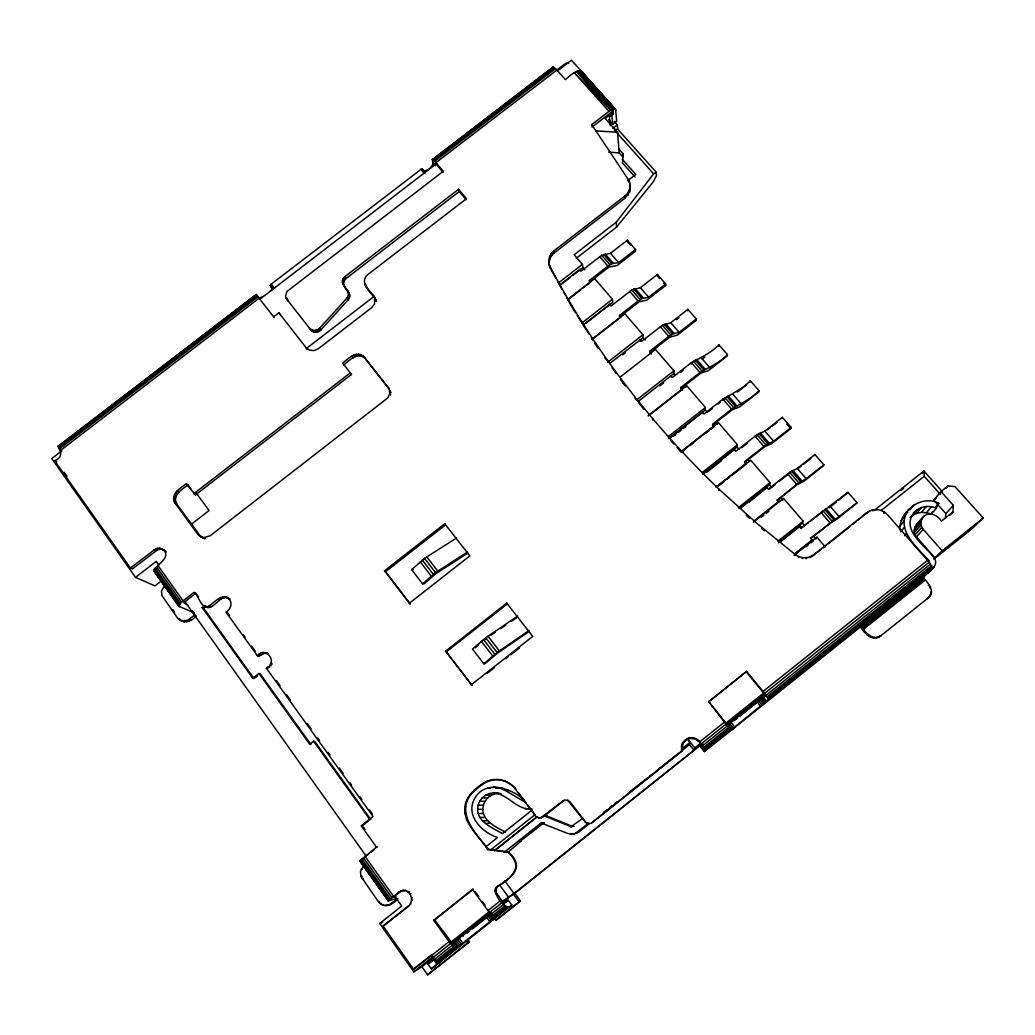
<?xml version="1.0" encoding="UTF-8"?>
<svg xmlns="http://www.w3.org/2000/svg" width="1035" height="1035" viewBox="0 0 1035 1035"><rect width="100%" height="100%" fill="white"/><g stroke="black" fill="none" stroke-linecap="round" stroke-linejoin="round"><path stroke-width="1.5" d="M671.12 377.025L671.12 375.718L672.543 377.361L691.393 362.625C700.993 357.23 710.929 353.233 718.859 344.759L727.398 354.513L727.23 355.885L708.251 370.737L700.824 373.143L681.03 388.578L681.056 387.297L699.945 372.522C709.518 367.063 719.454 362.936 727.398 354.513M431.375 968.902L437.093 964.335L433.652 959.484L427.934 964.051L431.375 968.902L511.808 905.043L508.327 900.308L503.929 902.688L502.35 901.265L496.063 892.403L495.726 889.802L497.589 886.439C512.752 877.24 524.939 866.851 508.638 852.128L487.537 849.463C479.606 835.853 462.865 824.3 464.909 806.757C466.06 796.885 473.707 789.938 481.404 784.556C491.69 776.276 507.978 778.553 515.805 789.11L510.721 784.452L505.261 781.244L499.193 779.601M508.638 852.128L488.261 849.308C477.07 834.857 456.112 814.364 470.498 794.958C478.144 786.898 487.899 778.216 499.853 779.73M675.312 375.123L673.901 373.48L673.914 370.828L655.53 349.455L619.81 377.374M130.423 568.06L155.793 548.757L159.662 548.162L165.018 550.555L161.525 549.119L157.682 549.727L132.402 568.952L130.423 568.06L54.609 460.64C62.449 458.169 61.738 451.286 58.051 446.227L256.24 294.522L259.203 298.041L262.592 296.877M413.56 969.239L432.1 954.658L413.56 969.239L383.092 926.066L408.295 906.052C414.841 901.33 410.688 889.35 402.421 890.605L405.604 890.307L404.556 890.617M203.52 537.721L210.144 535.794L387.918 397.802L389.755 393.572L389.225 389.121L364.346 357.23C357.618 349.532 347.941 358.472 342.753 363.233L351.486 374.45L195.408 494.963L186.404 483.863C180.4 487.653 169.624 494.782 175.187 503.243L197.814 534.422L205.24 538.73L199.367 536.039M374.657 297.562L374.528 304.031L371.707 307.615L318.288 348.756L314.058 350.606L309.581 350.205L306.075 347.657L307.382 349.325L278.894 312.842L273.615 316.891M270.187 291.055C274.818 289.231 268.867 286.281 271.067 284.289L421.038 169.339L422.267 168.977L424.078 171.267L429.059 169.274L432.966 164.462L432.358 159.377L435.981 162.624L443.29 171.28L286.954 291.469L285.518 296.152L286.708 299.102L310.849 329.945C313.307 333.076 318.366 332.791 320.889 329.906L348.058 299.943C355.38 291.611 335.573 284.379 345.03 276.513L458.544 189.314L466.487 198.694L367.852 274.534C359.016 281.636 369.741 292.077 374.618 297.562M349.39 293.41C346 289.515 340.295 282.93 346.195 278.428L459.294 191.514L458.544 189.314M682.44 390.234L681.056 387.297M687.835 310.823L687.887 309.349L670.758 322.7L662.374 325.288L641.622 341.33L640.225 339.713L640.316 341.11M201.1 537.062L176.985 504.368C171.448 495.946 182.186 488.843 188.163 485.053L190.88 488.779M696.283 318.948L696.206 320.41L677.356 335.12L669.723 337.203L650.058 352.469L650.006 351.098L668.752 336.466L672.621 333.969L679.128 332.339L696.283 318.948L687.887 309.349M310.849 329.945L309.556 328.211C312.027 331.355 317.098 331.071 319.634 328.16L346.906 298.106L348.523 294.949L347.385 290.072M949.677 515.43L952.924 511.976L953.364 505.365L940.97 491.509L948.008 485.92L954.982 486.605L983.25 518.03L970.778 529.791L933.88 559.198M945.472 518.419L945.809 513.58L953.364 505.365M702.429 413.521L702.532 412.318L669.645 438.103M707.371 412.447L705.223 409.938L705.43 407.492L686.748 385.757L648.57 415.643M270.368 285.556C273.809 292.478 275.426 287.665 271.067 284.289M718.717 346.143L718.859 344.759M634.96 176.959L622.527 162.987L622.928 153.581L618.878 149.053M610.249 125.675L609.473 116.942L612.914 114.29L612.992 110.926L592.02 127.059L591.748 124.614L608.981 111.353L612.306 109.361L615.553 109.412L616.705 121.069L612.642 124.2L608.632 119.724M612.914 114.29L612.992 110.926M531.783 810.314L502.492 833.576C491.974 827.754 474.146 820.47 478.222 805.062C480.563 795.333 491.638 790.74 500.746 793.819M505.688 832.192C495.597 826.939 479.554 819.565 483.41 805.269C485.324 797.765 493.229 792.137 500.966 793.819M718.898 490.474L719.079 489.245C651.507 424.479 593.456 349.558 550.025 266.538C547.295 261.208 549.197 254.468 553.854 250.884L625.101 195.783C630.005 192.044 631.699 184.722 628.219 179.469L591.748 124.614M734.255 450.639L734.449 449.526L735.911 451.234L757.077 434.674L764.865 431.09L782.356 417.325L791.167 427.416L790.805 428.581L771.567 443.73L764.567 446.81L744.501 462.567M860.059 626.291C864.186 633.213 873.01 642.826 881.134 635.477C873.747 641.131 865.803 633.653 862.155 627.288C863.695 622.798 861.521 626.977 858.494 628.504L705.314 750.97L704.434 751.552L700.811 747.011C702.92 733.595 676.437 736.428 682.337 750.815L591.037 823.33L588.19 823.718L585.836 822.721L567.736 800.327L570.156 801.944L585.254 821.751L588.19 823.718M703.037 473.771L737.062 447.004L737.463 444.765L718.471 422.668L681.625 451.583M750.116 382.044L750.349 380.751L759.03 390.661L758.759 391.929L739.65 406.936L732.431 409.666L712.507 425.269M682.376 750.569L682.777 743.234L688.081 738.291L695.106 738.68L699.272 741.784L695.404 738.472L690.5 737.722C684.704 738.537 680.293 744.877 682.376 750.569L592.124 822.67M550.025 266.538L550.465 268.518C547.748 263.2 549.637 256.486 554.281 252.915L625.269 198.008L629.616 192.057L630.147 186.274M880.345 636.15L928.279 597.855L927.308 598.657C936.352 592.46 928.434 583.352 923.453 577.711C927.541 571.773 940.712 565.912 933.622 557.14C924.721 545.432 901.11 530.205 913.607 512.985C919.041 506.438 928.744 504.757 936.339 508.288L938.797 503.282C920.995 494.174 899.661 511.368 899.661 529.804M983.25 518.03L942.173 550.775L934.877 557.813L916.467 536.919C909.894 529.338 919.015 521.239 924.164 516.077C930.025 511.406 937.982 515.43 941.384 521.161L952.924 511.976M942.173 550.775L923.22 529.338C920.438 526.207 919.986 521.304 922.457 517.862M745.963 464.275L744.721 461.494L765.926 444.882L773.65 441.208L791.167 427.416M511.808 905.043C506.374 913.349 490.279 891.083 496.903 886.736C512.118 877.499 524.357 867.071 508.004 852.284M929.339 563.596L929.145 560.711C917.269 547.981 894.124 528.587 908.898 509.453M364.048 865.182L360.439 871.535L360.956 876.477L378.487 901.77C383.61 909.04 393.403 904.228 397.983 898.897M680.862 751.436L689.439 744.605L690.047 742.393L687.266 738.899M782.02 418.528L782.356 417.325M377.594 846.979L376.442 847.122L361.189 825.801L373.027 816.46L266.357 668.196C278.35 662.736 266.099 645.284 257.366 655.698L225.992 612.099C230.986 609.576 233.082 602.072 228.321 598.295L229.964 599.097C222.085 592.434 214.491 602.461 208.462 606.497C200.505 608.606 199.082 595.642 194.05 592.292L181.539 602.098L178.964 606.29L194.192 612.914M823.86 464.767L806.213 478.7L796.652 484.302L777.026 500.5L797.235 484.574L804.014 481.133L823.394 465.828L823.86 464.767L814.881 454.52L797.286 468.415L789.705 472.348L768.397 489.102L766.909 487.356L748.926 502.324M739.184 508.56L769.432 484.69L770.04 482.659L750.724 460.2L716.893 486.838M932.224 568.927L931.539 565.783L929.158 562.199L887.59 514.796C882.454 508.961 872.958 507.849 866.787 512.687L813.82 554.695C808.516 558.809 800.728 558.68 795.41 554.657L756.055 522.662L719.079 489.245M726.777 725.069L708.639 701.614L746.623 671.392L764.593 693.346L768.475 699.479L734.785 727.113C726.57 735.497 732.586 726.803 724.927 721.796L708.639 701.614M778.527 502.234L778.85 501.276L777.363 499.53M504.757 880.85L514.11 893.554L693.929 750.246L694.808 747.904L700.527 743.337M814.454 455.607L814.881 454.52M178.964 606.29L153.84 570.932C156.764 563.881 173.518 556.519 161.525 548.628M799.525 526.724L799.926 525.832L801.439 527.604L801.038 528.484L799.525 526.724L780.688 541.628M778.54 541.848L802.358 523.011L803.173 521.2L783.521 498.352L753.389 522.158M794.932 555.653L795.41 554.657M910.024 517.759C915.289 512.027 924.255 511.096 931.151 514.24L932.354 511.782M798.36 557.632L798.852 556.649M802.19 558.667L802.694 557.684M801.439 527.604L847.963 492.324L857.083 502.751L810.547 538.213L812.061 539.985L811.634 540.826L795.255 553.803M396.948 898.341L388.28 900.955L359.908 861.016L376.442 847.122M825.167 546.803L816.887 537.165L815.981 538.873L813.704 536.221M806.136 558.68L806.666 557.697M708.483 702.053L746.623 671.392M810.47 556.675L809.926 557.658L820.807 549.714M704.434 751.552L705.443 749.741L730.542 729.727M847.963 492.324L838.906 500.06M813.264 555.691L813.82 554.695M857.083 502.751L836.992 519.169L830.458 522.973L811.311 538.109M858.494 519.829L866.787 512.687M870.008 510.772L866.023 513.852M872.867 510.902L873.656 509.725M388.28 900.955L398.475 892.299L401.412 890.863L393.028 897.319L395.862 896.491M883.877 513.425L884.705 512.26M922.172 473.331L923.893 471.016L942.212 491.483M584.93 269.928L582.912 267.573L582.394 264.365L574.166 254.791L616.2 222.24L653.641 173.88L656.345 172.315L617.714 129.194L617.377 124.834L614.247 121.341M725.651 723.31L763.636 693.049L746.326 671.948M901.084 520.683L905.664 514.874M909.778 509.919L913.569 505.119M727.256 725.574L762.756 697.189L764.684 694.86L763.61 693.075M899.557 526.686L904.111 520.98M552.392 67.56L553.414 67.171L555.523 68.646L565.421 79.617C570.13 75.788 580.738 64.481 584.607 75.503M576.21 258.349L616.64 227.04L653.538 181.461L656.423 175.639L656.345 172.315M912.34 515.598L917.152 509.686M900.696 531.809L904.344 527.345M916.648 513.399L921.538 507.448M921.448 512.416L926.441 506.438M945.809 513.58L933.764 500.073L940.97 491.509M904.512 535.664L906.362 533.478M946.158 488.093L948.008 485.92M926.403 512.7L931.5 506.723M915.729 525.741L924.164 516.077M914.617 527.837L921.318 520.023M914.125 530.166L920.801 522.403M935.653 506.917L938.797 503.282M914.28 532.572L920.969 524.874M931.151 514.24L936.339 508.288M915.069 534.875L921.797 527.229M916.467 536.919L923.22 529.338M927.67 573.325L929.094 571.825M934.282 566.986L768.475 699.479M165.031 585.098L161.486 590.92L161.835 595.384L177.412 617.882C182.419 624.39 191.824 621.712 196.314 615.903M491.263 912.844L452.528 943.661L434.661 919.895L433.717 920.322L450.51 943.648L455.982 948.629L494.821 917.722L489.451 912.611L472.516 889.453L433.717 920.322M904.254 515.365L907.682 512.183M467.885 553.052L435.632 573.817L424.376 583.701L422.565 583.869L411.658 569.625L424.544 558.37L456.422 538.071M866.89 634.623L867.628 633.963M422.565 583.869L435.515 572.614L467.367 552.082M875.739 614.479L877.926 612.681M868.74 636.318L869.491 635.658M916.26 582.446L914.047 584.27M928.214 585.694L929.184 584.84M517.655 616.071L485.751 637.78L472.503 649.048L483.798 663.784L485.441 663.37L497.033 653.486L529.247 631.324M475.285 647.716L478.61 644.818M870.965 637.508L871.716 636.836M483.798 663.784L497.098 652.503L528.976 630.561M929.598 587.751L930.581 586.91M873.398 638.09L874.174 637.431M875.895 638.065L876.671 637.405M930.568 592.473L931.539 591.645M195.822 593.107L183.79 602.693L188.189 605.229M878.262 637.392L879.051 636.732M195.046 614.829L187.348 620.482L180.789 620.586M930.077 594.814L931.047 593.986M928.964 596.923L929.935 596.108M365.653 856.45L368.421 854.237M437.093 964.335L441.803 960.467L437.947 962.537L431.155 955.227M397.414 898.859L389.276 904.901L390.35 904.551M431.44 955.641L449.009 941.656M487.951 910.619L500.772 900.398M705.443 749.741L699.699 741.888L724.927 721.796M763.054 691.419L927.593 560.297M394.542 895.948L401.722 906.026L379.716 923.505L413.806 971.826L433.277 956.314M450.768 942.367L489.568 911.447L490.163 912.055M502.35 901.265L513.257 893.994L519.053 901.873L520.501 901.019L514.757 893.218L514.11 893.554M432.94 957.647L450.51 943.648M489.451 912.611L502.286 902.391M701.238 743.829L726.466 723.724M764.593 693.346L929.158 562.199M413.806 971.826L421.905 966.806L433.186 957.815M450.742 943.816L462.024 934.825M463.512 936.028L462.36 934.437L490.706 912.327M502.337 902.701L513.257 893.994M463.693 933.855L483.254 918.265M485.738 916.285L489.464 913.31M514.757 893.218L702.778 743.376M725.496 725.276L764.606 694.097M467.277 933.027L469.786 931.021M472.309 929.016L487.382 916.997M504.64 903.244L508.327 900.308M434.441 959.445L451.997 945.46M490.939 914.422L503.76 904.202M702.649 745.679L727.864 725.574M728.122 725.509L730.645 723.491M734.423 720.476L736.946 718.471M739.456 716.466L930.504 564.062M435.838 960.933L453.382 946.947M492.285 915.923L505.106 905.716M703.852 747.283L729.054 727.191M767.142 696.827L931.539 565.783M437.029 961.981L454.559 948.008M493.423 917.023L506.218 906.815M704.744 748.551L729.921 728.472M767.97 698.146L932.199 567.219M437.947 962.537L455.439 948.577M494.251 917.644L507.034 907.449M705.288 749.392L730.425 729.339M768.436 699.052L932.432 568.293M438.517 962.563L455.982 948.629L452.528 943.661M494.73 917.735L507.499 907.553M874.963 615.385L918.226 580.596L874.083 616.084L875.623 614.906M861.819 626.24L923.44 577.116M861.78 626.434L923.362 577.336M861.896 626.796L923.453 577.711M862.155 627.288L923.686 578.216M421.905 966.806L427.584 974.815L469.373 941.746L467.742 939.495M492.673 915.626L495.972 920.283L519.053 901.873M862.543 627.87L924.061 578.824M469.373 941.746L427.584 974.815M520.501 901.019L495.972 920.283M863.022 628.53L924.54 579.484M863.578 629.202L925.083 580.156M408.075 906.673L383.092 926.066M486.204 846.527L497.512 837.535C481.857 832.218 464.857 815.541 474.832 798.166C485.48 779.575 510.682 788.256 523.671 799.305M490.965 849.683L535.056 814.661L527.928 805.191M933.764 500.073L936.041 498.262M494.484 850.563L535.858 817.676M494.523 850.718L536.039 817.715M563.997 800.34L543.052 817.158L540.218 818.167L562.911 800.999L565.226 800.003L568.137 800.378M503.916 852.529L540.309 823.588L544.384 822.903M543.776 822.903L520.178 841.274L521.084 841.093L508.728 851.611M434.661 919.895L473.305 889.143L472.516 889.453M582.964 818.142L571.074 826.693L545.303 816.317L547.554 816.253L572.277 826.292L574.076 826.266L571.074 826.693M589.549 823.42L579.044 831.791L575.201 833.434L588.63 823.174M681.276 749.366L690.047 742.393M678.417 753.389L656.268 770.984M777.958 541.163L803.173 521.2M778.411 542.857L799.926 525.832M801.038 528.484L808.244 522.766M810.677 520.851L822.799 511.458M829.164 507.771L836.461 501.988M794.492 553.919L812.061 539.985M794.117 555.2L816.887 537.165M805.929 546.842L808.438 544.85M810.948 542.857L813.471 540.865M823.317 547.722L825.827 545.73M828.336 543.737L849.696 526.802M853.461 523.813L855.984 521.821M874.821 509.945L923.893 471.016L924.229 476.307L940.621 494.626M901.136 490.499L903.659 488.494M881.199 510.449L924.229 476.307M916.777 581.696L917.657 581.01M738.343 507.68L770.04 482.659M740.258 508.392L766.909 487.356M769.29 489.154L775.267 484.432M778.876 481.585L787.299 474.936M798.735 468.014L801.155 466.099M803.574 464.197L810.819 458.466M362.392 825.749L368.732 820.742M753.661 521.174L778.85 501.276M761.346 517.267L763.869 515.262M766.405 513.269L768.927 511.277M370.711 852.426L374.152 849.709M701.963 472.685L737.463 444.765M702.946 474.315L734.449 449.526M706.439 472.516L721.615 460.575M741.642 447.676L747.606 442.98M767.608 429.861L770.014 427.973M772.408 426.084L777.22 422.306M715.871 487.097L746.196 463.214M716.815 487.239L724.409 481.249M726.945 479.257L729.481 477.251M732.017 475.259L744.695 465.271M471.223 684.834L532.727 636.396L506.736 603.12L445.619 651.144L471.986 685.325L445.619 651.144M486.993 673.5L494.497 667.601M505.74 658.739L508.25 656.759M510.747 654.793L519.505 647.897M603.392 812.54L607.17 809.577M609.693 807.598L612.202 805.618M614.725 803.639L617.248 801.659M629.836 791.762L647.457 777.919M649.967 775.939L652.49 773.96M668.688 436.291L705.43 407.492M668.701 438.568L705.223 409.938M673.384 436.304L675.907 434.325M678.43 432.345L680.965 430.366M683.488 428.387L686.011 426.407M750.349 380.751C742.328 389.005 732.469 393.481 722.947 399.109L703.968 414L702.532 412.318M708.561 411.516L712.119 408.734M718.044 404.077L720.425 402.214M737.399 392.019L746.3 385.033M759.03 390.661C750.983 398.863 741.138 403.469 731.641 409.161L712.623 424.091L714.072 425.773L681.108 451.648M682.285 451.803L684.821 449.811M691.147 444.843L693.683 442.851M706.349 432.915L708.884 430.922M711.407 428.943L713.943 426.95M204.736 605.566L202.174 607.558L252.747 678.261L258.931 673.436L309.775 744.32L313.644 741.293L314.769 741.513L370.789 819.461M446.473 651.765L507.37 603.923L506.736 603.12M432.669 960.609L427.934 964.051M384.515 570.764L444.739 523.749L445.593 524.836L385.589 571.669L384.515 570.764L410.248 604.104L385.589 571.669M255.283 677.718L257.754 675.79M637.12 399.601L673.914 370.828M638.129 401.515L673.901 373.48M659.722 385.939L663.526 382.963M680.732 372.264L683.087 370.426M702.299 358.99L704.835 357.01M648.13 415.837L682.479 388.953M409.265 603.314L469.851 555.899L444.739 523.749M665.66 283.952L665.673 285.492L646.953 300.059L639.125 301.832L619.603 316.956L619.447 315.494L638.077 301.004L641.946 298.559L648.622 297.213L665.66 283.952L657.393 274.495L640.393 287.717L631.816 289.994L611.193 305.881L609.822 304.277L583.261 324.925M591.929 339.325L624.829 313.734L642.916 334.771L643.084 337.604L645.167 340.036M592.926 338.794L620.819 317.098L619.447 315.494M607.467 362.392L642.916 334.771M609.654 363.531L643.084 337.604M622.643 354.889L625.166 352.922M676.541 319.634L679.051 317.68M266.926 653.111L268.44 653.706L264.494 653.227L258.918 656.281L257.366 655.698M559.586 285.155L579.91 269.411L581.256 270.989L601.749 255.27L610.495 253.303L627.391 240.198L635.529 249.5L635.632 251.143L617.041 265.568L609.02 267.03L589.614 282.012L589.381 280.446L607.881 266.099L611.763 263.718L618.607 262.631L635.529 249.5M567.969 299.257L594.62 278.583L612.409 299.283L612.759 302.311L586.095 323.024M567.814 299.801L580.544 289.929M583.093 287.95L590.739 282.025L589.381 280.446M202.174 607.558L203.623 608.179L206.133 606.238M205.033 606.562C214.103 611.543 218.825 594.297 228.295 598.114L226.639 597.311M581.761 323.101L612.409 299.283M628.206 180.284L635.788 174.423L622.242 159.222M190.996 524.525L209.083 510.54L196.016 492.673M61.686 450.975L51.75 458.596L135.546 577.362L156.207 561.371L158.834 565.058M162.43 580.117L154.965 585.901L135.546 577.362M558.357 282.995L582.394 264.365M559.961 285.362L570.169 277.458M572.717 275.478L582.912 267.573M484.328 639.863L485.713 638.802M306.619 348.342L373.829 296.592M612.785 112.634L605.19 118.482L617.572 132.299L619.176 152.869L622.19 156.259M612.888 128.301L617.377 124.834M343.943 364.863C349.118 360.115 358.757 351.201 365.446 358.873L389.121 388.746L388.086 387.193M193.674 493.798L350.322 372.859L351.486 374.45M432.19 159.675L552.742 67.133M58.051 446.81L256.24 294.522M432.863 159.558L553.414 67.171M66.874 440.522L75.853 433.639M92.529 420.87L101.508 413.987M119.465 400.222L127.15 394.335M141.265 383.519L143.826 381.553M146.388 379.586L152.805 374.67M168.188 362.884L178.447 355.018M195.123 342.236L204.102 335.366M216.923 325.533L228.463 316.684M243.859 304.898L254.118 297.032M442.579 152.598L445.128 150.631M447.689 148.678L455.348 142.804M469.398 132.04L479.606 124.213M496.205 111.495L502.596 106.605M517.914 94.858L525.573 88.984M540.891 77.237L549.831 70.393M58.426 447.793L257.016 295.583L274.081 317.435M433.678 160.179L554.359 67.689M59.163 449.112L257.935 296.747M434.739 161.227L555.523 68.646M60.198 450.678L259.073 298.222M435.981 162.624L564.942 63.885L567.426 62.695L568.616 63.471M443.084 172.34L436.033 163.996L259.876 299.206L259.462 298.662M557.671 70.742L571.436 60.185L615.553 109.412L581.282 71.493L604.337 97.329M722.792 400.351L723.763 399.652M691.328 363.971L692.286 363.272M700.811 747.011L701.704 746.429L703.502 748.693M422.099 168.925C428.361 173.828 423.794 174.32 421.038 169.339M491.095 635.102L495.105 632.385M500.448 628.762L505.792 625.14M511.135 621.517L516.478 617.882M788.269 474.211L789.744 473.293M917.398 524.008L919.481 522.753M462.36 934.437L464.948 932.923M756.598 436.071L757.245 435.748M495.998 893.878L496.697 893.554M495.364 892.726L496.063 892.403M724.616 399.122L725.276 398.824M495.028 891.433L495.726 891.122M495.028 890.1L495.726 889.802M495.364 888.819L496.05 888.522M495.998 887.668L496.684 887.37M496.903 886.736L497.589 886.439M379.716 923.505L382.549 922.418M408.295 906.052L409.33 905.677M409.834 904.461L410.869 904.098M411.516 900.334L412.538 899.984M58.051 446.227L59.189 446.421M411.542 898.082L412.564 897.746M386.948 905.547L388.022 905.198L384.541 905.534M391.385 903.646L392.446 903.296M382.226 904.862L383.312 904.512M380.155 903.581L381.255 903.232M409.963 893.942L410.986 893.619M378.487 901.77L379.586 901.433M408.463 892.338L409.498 892.028L406.626 891.213M398.475 892.299L399.549 891.976M541.447 823.097L567.853 833.511L572.795 834.119L576.935 833.059M400.351 891.174L403.482 890.294M572.795 834.119L574.567 833.731L570.285 834.145M362.108 878.663L363.272 878.417M577.362 832.153L579.044 831.791M360.956 876.477L362.121 876.244M487.537 849.463L488.261 849.308M361.099 869.115L362.263 868.895M614.208 129.815L617.714 129.194M570.466 826.538L572.277 826.292M495.584 788.075L498.301 787.7L493.527 787.014M540.309 823.588L542.663 823.394M540.852 823.265L543.181 823.071M411.658 569.625L413.483 569.509M469.605 825.167L470.395 825.115M485.583 823.485L490.59 823.187M482.297 820.884L487.394 820.652M530.8 809.008C516.556 809.887 507.564 793.625 493.527 792.939M536.609 817.184L539.468 818.155L535.716 816.253L515.197 789.019M466.487 819.526L467.277 819.5M479.774 817.482L484.936 817.352M478.196 813.536L483.397 813.51M464.883 813.251L465.685 813.238M538.95 818.167L540.736 818.155M532.068 809.202L524.965 808.581M477.665 809.305L482.879 809.383M464.909 806.757L465.711 806.783M478.222 805.062L483.41 805.269M466.552 800.495L467.354 800.547M479.813 801.129L484.949 801.426M595.85 130.85L617.572 132.299M608.645 152.145L619.176 152.869M482.323 797.739L487.407 798.14M469.709 794.88L470.498 794.958M485.609 795.139L490.603 795.605M489.426 793.509L494.316 794.013M474.159 790.3L474.923 790.391M487.938 787.79L490.409 788.127M503.735 788.424L499.116 787.751L504.33 789.951L508.819 790.559M481.404 784.556L482.142 784.672M486.851 781.321L487.563 781.438M492.906 779.627L493.604 779.756M309.775 744.32L310.914 744.54L260.225 673.863L258.931 673.436M545.186 815.632L547.554 816.253M266.357 668.196L267.871 668.739M268.207 666.747L269.734 667.29M269.695 665.259L271.209 665.803M270.769 663.435L272.27 664.004M259.216 654.249L260.755 654.845M261.001 653.188L262.541 653.784M178.913 619.473L180.659 620.159L179.158 618.568M182.923 621.155L184.657 621.828M262.968 652.619L264.494 653.227M185.161 621.116L186.882 621.789M264.986 652.593L266.512 653.201M187.348 620.482L189.069 621.168M189.327 619.305L191.048 619.991M204.05 605.98L206.767 607.325M206.146 606.846L207.88 607.61M207.323 606.833L209.044 607.597M208.462 606.497L210.183 607.26M209.497 605.889L211.218 606.652M219.045 598.476L220.727 599.265M359.908 861.016L388.461 901.006M220.804 597.428L222.473 598.217M222.758 596.859L224.414 597.661M224.737 596.82L226.393 597.622M154.047 549.792L155.936 550.749M155.793 548.757L157.682 549.727M157.708 548.201L159.584 549.171M159.662 548.162L161.525 549.119M164.474 550.956L166.337 551.927M54.609 460.64L56.822 461.908M201.32 537.165L203.041 538.174M197.814 534.422L199.548 535.444M504.33 789.951L526.013 802.655L518.587 792.797M175.187 503.243L176.985 504.368M174.139 501.263L175.95 502.402M173.66 499.051L175.458 500.203M173.764 496.748L175.575 497.9M174.462 494.51L176.273 495.661M175.704 492.479L177.502 493.643M177.399 490.81L179.197 491.974M186.404 483.863L188.163 485.053M761.851 528.756L764.309 530.748M746.222 515.184L749.78 518.406M153.84 570.932L179.417 606.73M204.995 605.928L205.784 606.743M587.841 79.1L612.629 106.657M608.981 111.353L574.347 72.773L610.689 110.176L576.288 71.48L612.306 109.361L578.099 70.678L613.716 108.934L579.626 70.419L614.829 108.96L580.842 70.652L581.049 72.385M615.269 131.005L653.641 173.88M670.667 440.405L673.863 443.976M677.045 447.547L681.302 452.321M606.432 99.683L615.864 110.253M630.561 245.334L627.52 241.867L627.391 240.198M659.502 278.428L657.432 276.073L657.393 274.495M663.616 283.137L665.673 285.492M786.898 424.104L790.805 428.581M610.495 253.303L618.607 262.631M640.393 287.717L648.622 297.213M670.758 322.7L679.128 332.339M701.627 358.239L710.126 368.033M732.987 394.361L741.629 404.323M764.865 431.09L773.65 441.208M797.286 468.415L806.213 478.7M830.238 506.361L839.32 516.827M605.126 253.886L613.263 263.278M635.154 288.532L643.421 298.067M665.673 323.722L674.083 333.425M696.684 359.507L705.223 369.366M728.2 395.862L736.894 405.888M760.246 432.824L769.083 443.019M792.836 470.408L801.814 480.77M825.956 508.625L835.09 519.156M603.612 254.312L611.763 263.718M633.666 288.998L641.946 298.559M664.211 324.253L672.621 333.969M695.248 360.076L703.8 369.948M726.803 396.496L735.497 406.522M758.875 433.51L767.724 443.717M791.49 471.145L800.482 481.521M824.662 509.427L833.796 519.971M601.749 255.27L609.9 264.688M631.816 289.994L640.096 299.568M662.374 325.288L670.796 335.017M693.424 361.15L701.989 371.035M724.992 397.608L733.699 407.661M757.077 434.674L765.926 444.882M789.705 472.348L798.709 482.737M822.89 510.669L832.036 521.226M599.731 256.667L607.881 266.099M629.785 291.417L638.077 301.004M660.343 326.737L668.752 336.466M691.393 362.625L699.945 372.522M722.947 399.109L731.641 409.161M755.033 436.188L763.882 446.421M787.661 473.901L796.652 484.302M820.833 512.247L829.979 522.817M684.51 385.848L685.933 387.491M716.013 422.513L717.462 424.195M737.062 447.004L739.249 449.552M748.033 459.786L749.508 461.494M769.432 484.69L771.657 487.278M780.597 497.68L782.835 500.293M802.358 523.011L804.622 525.651M650.006 351.098L651.455 354.099M459.294 191.514L466.216 199.716M433.135 162.521L435.192 164.953M433.225 163.388L435.282 165.833M421.879 168.925L424.971 172.612M421.62 169.003L424.919 172.845M421.336 169.145L424.428 172.832M763.054 696.891L766.78 701.445M762.756 697.189L766.469 701.73M762.096 697.771L765.809 702.299M761.113 698.586L764.826 703.114M759.897 699.595L763.597 704.123M758.513 700.721L762.213 705.236M757.064 701.872L760.764 706.4M731.111 722.559L734.785 727.113M729.675 723.698L733.362 728.252M728.368 724.72L732.043 729.287M728.174 726.712L730.93 730.141M375.213 299.671L376.274 301.508C375.006 294.535 367.309 290.874 365.459 284.314M620.431 379.534L625.166 385.874M634.96 398.126L636.913 400.571M638.88 403.016L643.77 409.135M701.005 746.921L704.628 751.462M687.538 738.783L694.808 747.904M689.439 744.605L693.929 750.246M278.894 312.842L280.291 314.627M270.808 284.509L273.783 288.312M270.588 284.754L273.576 288.558M270.433 284.987L273.408 288.791M270.342 285.207L273.305 289.205M426.782 556.856L437.753 571.074M487.99 636.189L499.336 650.899M424.544 558.37L435.515 572.614M485.751 637.78L497.098 652.503M422.319 560.064L433.29 574.309M483.5 639.514L494.846 654.249M420.249 561.837L431.207 576.081M481.378 641.299L492.712 656.035M256.408 294.781L257.016 295.583M285.906 297.718L288.079 300.939L286.889 297.989M310.681 329.298L311.975 331.032M312.065 330.061L313.346 331.795M313.631 330.463L314.912 332.183M315.261 330.45L316.542 332.183M499.517 884.899L508.146 896.646M316.878 330.049L318.146 331.769M318.366 329.259L319.634 330.993M193.597 492.492L195.408 494.963M475.117 891.627L478.726 896.582M482.336 901.537L485.053 905.25M490.163 913.814L493.721 918.679M488.74 913.413L489.891 915.005M489.115 914.681L492.66 919.546M487.808 915.742L491.353 920.607M486.346 916.919L489.891 921.784M319.634 328.16L320.889 329.906M466.112 940.505L467.755 942.782M227.648 612.849L229.485 615.398M243.277 634.571L245.114 637.12M251.557 646.06L255.231 651.17M276.345 680.5L280.11 685.726M286.695 694.886L290.46 700.113M307.395 723.633L311.16 728.86M317.745 738.02L319.621 740.633M328.095 752.393L329.971 755.007M339.376 768.073L343.141 773.3M349.726 782.46L351.615 785.073M360.076 796.834L361.952 799.447M369.482 809.9L372.302 813.82M459.385 938.409L462.904 943.299M457.858 939.612L461.377 944.515M313.644 741.293L370 819.746M456.357 940.789L459.876 945.692M454.986 941.85L458.505 946.753M453.848 942.717L457.366 947.62M453.007 943.338L456.526 948.254M196.715 594.349L198.5 596.846M363.285 827.004L365.07 829.501M203.623 608.179L254.054 678.675M598.23 348.407L594.711 343.167M604.712 357.489L606.562 360.076M612.112 367.865L615.812 373.053M192.238 610.896L194.114 613.522M184.864 601.594L366.131 856.048M157.825 565.369L183.066 600.817M364.928 856.23L393.455 896.284M156.311 566.65L181.539 602.098M363.298 857.549L391.812 897.617M436.822 960.752L438.542 963.184M155.082 567.93L180.297 603.379M361.901 858.778L390.376 898.82M154.228 569.134L179.417 604.556M360.827 859.8L389.263 899.829M153.814 570.156L178.964 605.553M360.141 860.564L388.552 900.553M172.806 609.615L174.63 612.177M64.196 472.348L66.965 476.268M352.003 356.105L353.155 357.748M354.022 354.914L355.16 356.558M356.26 354.242L357.398 355.898M358.563 354.164L359.688 355.82M360.775 354.656L361.888 356.312M362.742 355.704L363.854 357.347M364.346 357.23L365.446 358.873M389.755 393.572L390.777 395.098M389.794 391.295L390.816 392.834L390.247 390.661M572.976 308.792L575.473 312.764M577.155 315.403L588.863 333.917M591.36 337.889L593.042 340.528M346.906 298.106L348.058 299.943M347.928 296.618L349.093 298.468M348.523 294.949L349.675 296.799M342.805 283.991L344.784 287.251M348.627 293.203L349.778 295.066M342.391 282.426L343.568 284.314M342.43 280.783L343.607 282.684M342.908 279.178L344.086 281.08M343.801 277.729L344.965 279.631M345.03 276.513L346.195 278.428M364.915 284.509L367.102 288.235M373.544 295.712L375.718 299.413M551.241 269.902L555.886 278.26M557.425 281.041L562.07 289.386M563.622 292.168L565.175 294.949M566.714 297.731L571.359 306.075M436.033 163.996L435.476 164.099M548.899 263.304L549.352 265.296M548.757 259.876L549.197 261.881M549.585 256.499L550.012 258.517M551.319 253.433L551.759 255.451M553.854 250.884L554.281 252.915M571.773 305.623L572.135 307.473M579.91 269.411L580.182 271.002M630.289 188.525L629.72 182.729M609.822 304.277L610.003 305.778M623.031 381.824L623.212 383.429M616.2 222.24L616.64 227.04M611.75 113.643L612.642 124.2M625.101 195.783L625.269 198.008M622.928 153.581L623.199 157.385M627.74 193.079L627.896 195.304M628.219 179.469L628.374 181.746M629.474 189.819L629.616 192.057M652.516 418.683L652.593 420.158"/></g></svg>
